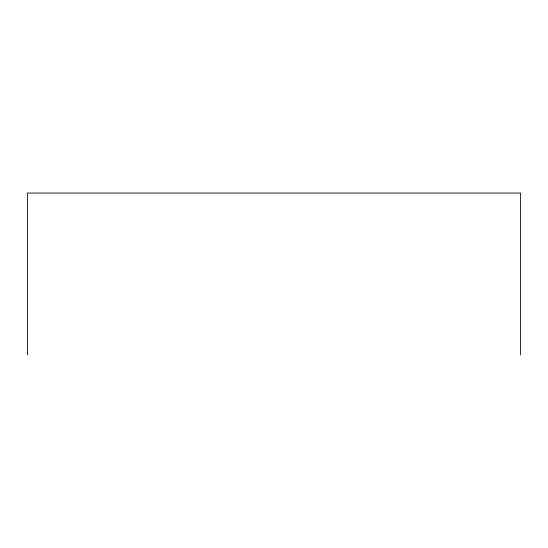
<?xml version="1.0" encoding="UTF-8"?>
<svg xmlns="http://www.w3.org/2000/svg" width="548" height="548" viewBox="0 0 548 548"><rect width="100%" height="100%" fill="white"/><g stroke="black" fill="none" stroke-linecap="round" stroke-linejoin="round"><path stroke-width="0.82" d="M520.6 354.946L520.6 193.054L27.4 193.054L27.4 354.946"/></g></svg>
